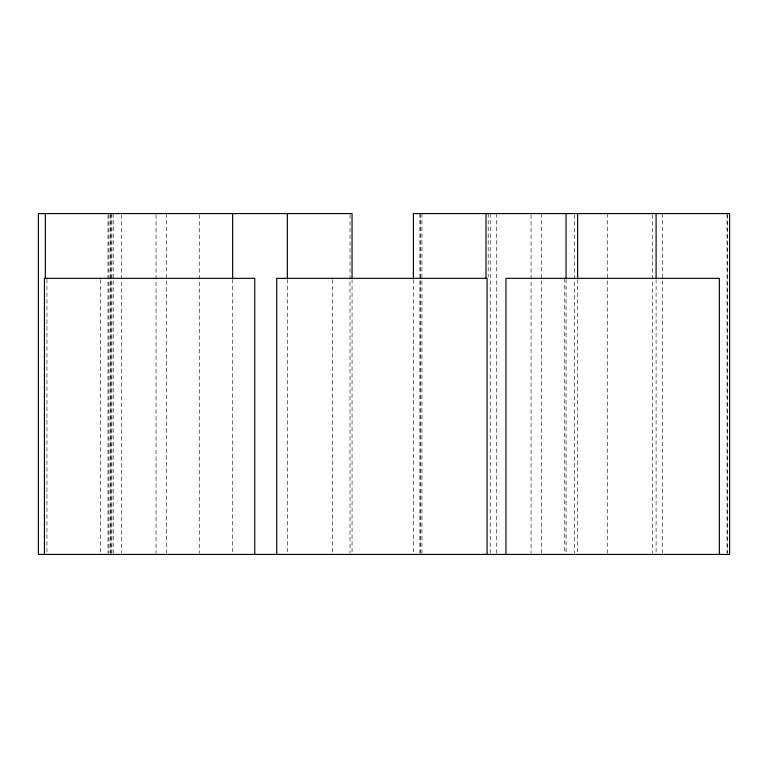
<?xml version="1.0" encoding="UTF-8"?>
<svg xmlns="http://www.w3.org/2000/svg" width="768" height="768" viewBox="0 0 768 768"><rect width="100%" height="100%" fill="white"/><g stroke="black" fill="none" stroke-linecap="round" stroke-linejoin="round"><path stroke-width="0.58" stroke-dasharray="3.84 2.88" d="M727.286 214.771L727.286 553.229M727.056 213.571L727.056 553.229M662.371 213.571L662.371 553.229M656.093 279.35L656.093 553.229M652.416 214.771L652.416 553.229M607.632 213.571L607.632 553.229M577.613 279.35L577.613 553.229M574.608 214.771L574.608 553.229M566.074 279.35L566.074 553.229M564.749 278.333L564.749 553.229M541.363 213.571L541.363 553.229M531.072 214.771L531.072 553.229M496.579 213.571L496.579 553.229M490.243 213.571L490.243 553.229M488.208 213.571L488.208 276.96M421.939 213.571L421.939 553.229M420.355 213.571L420.355 553.229M419.904 213.571L419.904 553.229M413.405 279.35L413.405 553.229M352.051 279.35L352.051 553.229M350.016 214.771L350.016 553.229M332.63 279.533L332.63 553.229M287.366 279.35L287.366 553.229M232.627 279.35L232.627 553.229M199.613 214.771L199.613 553.229M166.358 213.571L166.358 553.229M156.067 214.771L156.067 553.229M121.574 214.771L121.574 553.229M113.213 213.571L113.213 553.229M111.85 213.571L111.85 553.229M110.976 214.771L110.976 553.229M110.496 213.571L110.496 553.229M108.97 214.771L108.97 553.229M108.01 214.771L108.01 553.229M100.33 279.533L100.33 553.229M46.934 279.35L46.934 553.229"/><path stroke-width="1.15" d="M719.376 554.429L719.376 278.333L505.939 278.333L505.939 554.429M656.093 213.571L656.093 278.16M577.613 213.571L577.613 278.16M566.074 213.571L566.074 278.16M487.075 554.429L487.075 278.333L276.749 278.333L276.749 554.429M486.01 213.571L486.01 278.16M413.405 278.16L413.405 213.571L729.6 213.571L729.6 554.429L38.4 554.429L38.4 213.571L352.051 213.571L352.051 278.16M287.366 213.571L287.366 278.16M254.765 554.429L254.765 278.333L44.448 278.333L44.448 554.429M232.627 213.571L232.627 278.16M45.35 213.571L45.35 278.16"/></g></svg>
